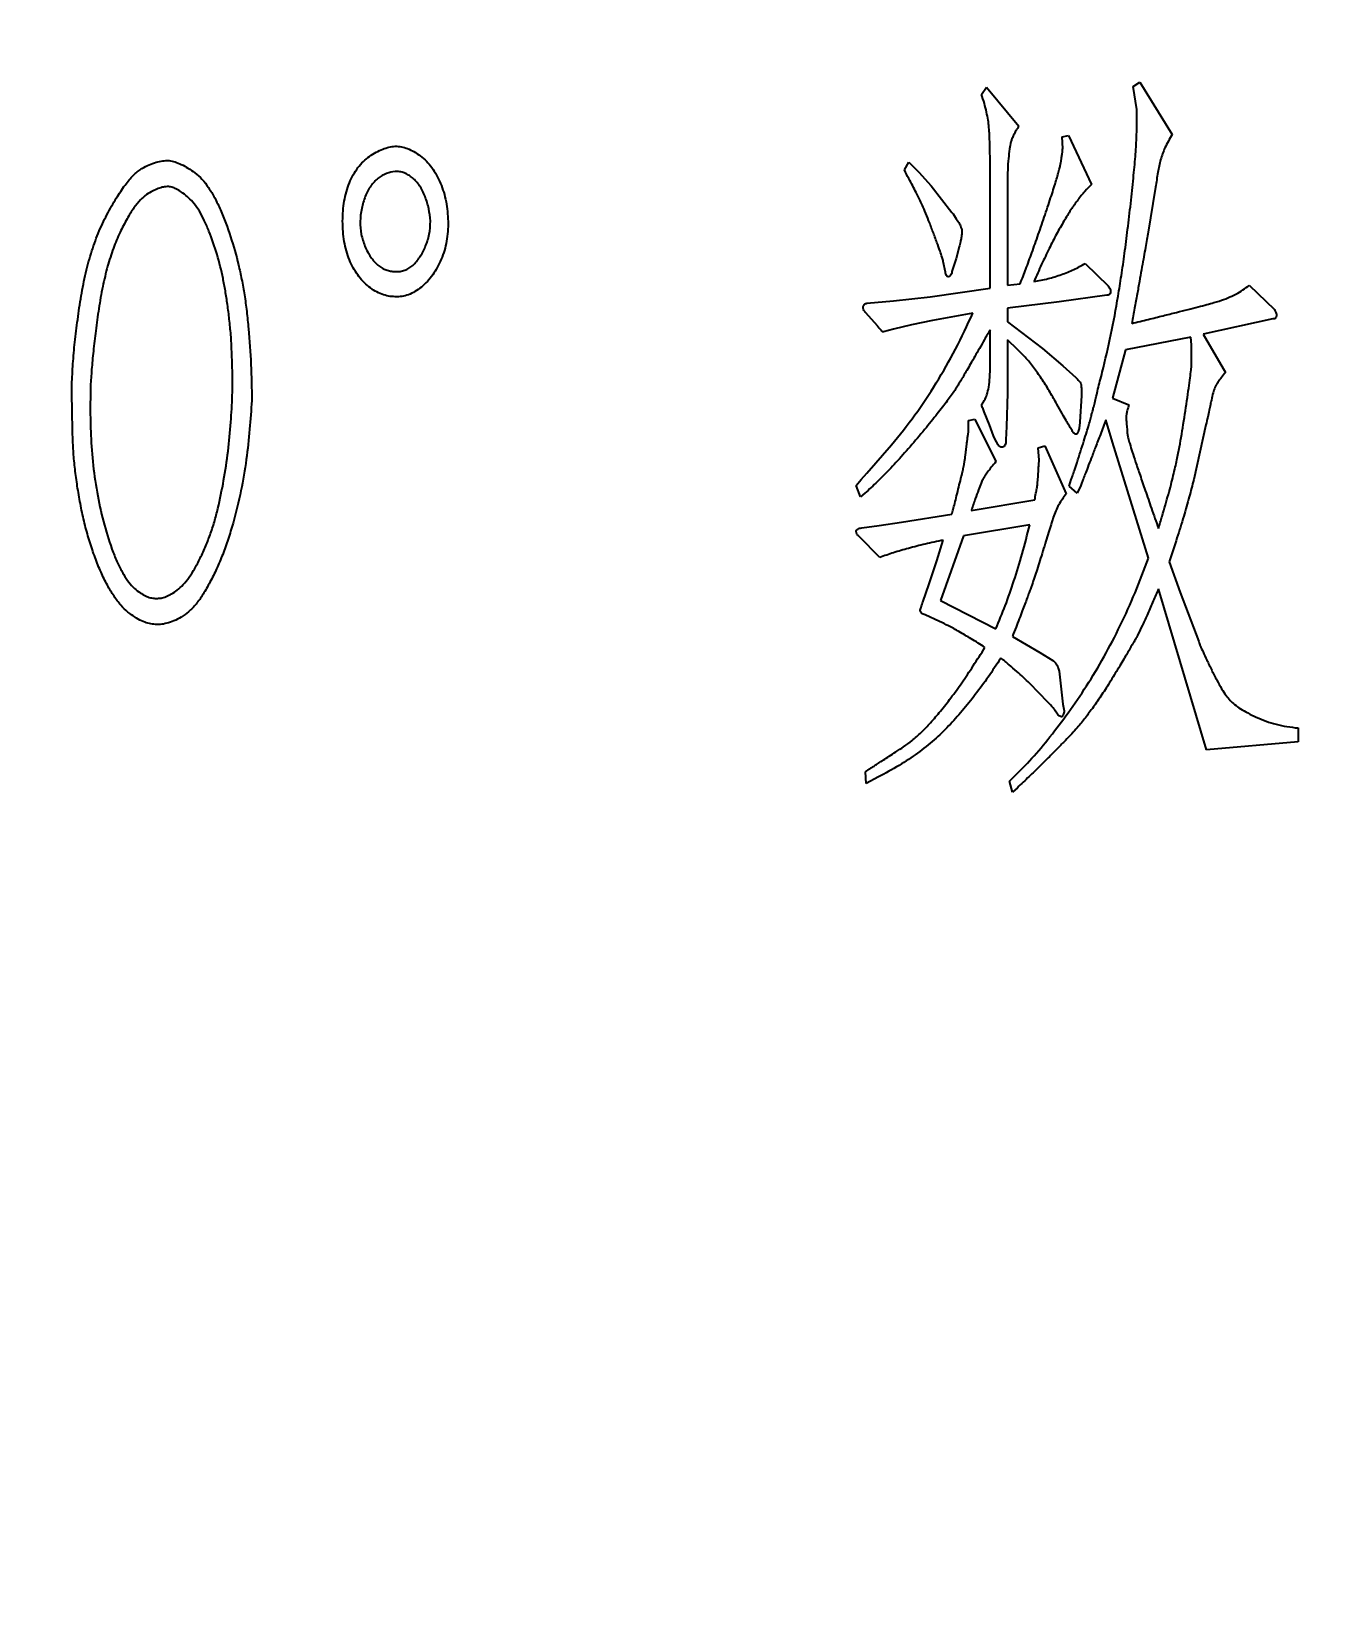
# Model space of a CAD drawing. Header units: millimetres. Extents: x 0 to 420, y 0 to 297.
# Drawn here: x 156.56 to 172.17, y 184.37 to 203.14 of the extents above; entities that cross this region are included whole.
import ezdxf

# ---------------------------------------------------------------- set-up
doc = ezdxf.new("R2010")
doc.units = ezdxf.units.MM
doc.layers.add('10', color=7, linetype='Continuous')
doc.styles.add('SLDTEXTSTYLE2', font='TXT', dxfattribs={"width": 0.7})
doc.dimstyles.new('SLDDIMSTYLE0', dxfattribs={"dimtxt": 3, "dimasz": 4.08, "dimexe": 0, "dimexo": 0.0625, "dimgap": 0.75, "dimtad": 1, "dimlfac": 0.5, "dimrnd": 1e-09, "dimzin": 12, "dimdsep": 46, "dimtxsty": 'SLDTEXTSTYLE2', "dimsah": 1, "dimcen": 0.09, "dimadec": 0, "dimazin": 3, "dimtol": 1, "dimtp": 0.01, "dimtm": 0.01, "dimtfac": 1, "dimtofl": 0, "dimtmove": 0, "dimatfit": 3, "dimfxl": 1, "dimfrac": 2, "dimtolj": 1, "dimarcsym": 0})

# ---------------------------------------------------------------- blocks, each defined once
blk = doc.blocks.new('_D')
at = {"layer": '10'}
for p, q in [((92.05, 150.02), (92.05, 268)), ((207.95, 150.02), (207.95, 268)), ((92.05, 266), (207.95, 266))]:
    blk.add_line(p, q, dxfattribs=at)
for points in [[(92.05, 266), (96.13, 265.492), (96.13, 266.508)], [(207.95, 266), (203.87, 266.508), (203.87, 265.492)]]:
    blk.add_solid(points, dxfattribs=at)
at = {"layer": '10', "char_height": 3, "attachment_point": 1, "style": 'SLDTEXTSTYLE2'}
for s, insert in [('±0.01', (150.035, 269.867)), ('57.95', (139.525, 269.867))]:
    blk.add_mtext(s, dxfattribs=dict(at, insert=insert))
blk = doc.blocks.new('_D_1')
at = {"layer": '10'}
for p, q in [((92.05, 249.98), (227, 249.98)), ((225, 249.98), (225, 150.02)), ((92.05, 150.02), (227, 150.02))]:
    blk.add_line(p, q, dxfattribs=at)
for points in [[(225, 249.98), (224.492, 245.9), (225.508, 245.9)], [(225, 150.02), (225.508, 154.1), (224.492, 154.1)]]:
    blk.add_solid(points, dxfattribs=at)
at = {"layer": '10', "char_height": 3, "attachment_point": 1, "rotation": 90, "style": 'SLDTEXTSTYLE2'}
for s, insert in [('±0.01', (221.133, 200.035)), ('49.98', (221.133, 189.525))]:
    blk.add_mtext(s, dxfattribs=dict(at, insert=insert))

msp = doc.modelspace()

# ---------------------------------------------------------------- linework, layer by layer
at = {"color": 7, "linetype": 'Continuous', "lineweight": 25}
for p, q in [((167.956, 202.382), (168.016, 202.468)), ((168.016, 202.468), (168.404, 202.002)), ((169.776, 202.477), (169.854, 202.529)), ((169.82, 202.201), (169.776, 202.477)), ((169.854, 202.529), (170.242, 201.899)), ((169.82, 202.037), (169.82, 202.201)), ((168.922, 201.873), (168.999, 201.89)), ((168.93, 201.735), (168.922, 201.873)), ((168.999, 201.89), (169.275, 201.303)), ((167.031, 201.476), (167.084, 201.57)), ((167.084, 201.57), (167.204, 201.45)), ((167.204, 201.45), (167.351, 201.286)), ((168.059, 200.06), (168.059, 201.545)), ((167.351, 201.286), (167.601, 200.967)), ((168.266, 201.329), (168.266, 200.095)), ((170.043, 201.269), (169.949, 200.707)), ((167.687, 200.553), (167.653, 200.414)), ((167.523, 200.251), (167.498, 200.38)), ((167.653, 200.414), (167.601, 200.259)), ((169.198, 200.354), (169.474, 200.086)), ((166.902, 199.906), (167.342, 199.957)), ((167.342, 199.957), (168.059, 200.06)), ((168.266, 200.095), (168.421, 200.113)), ((169.457, 199.975), (168.888, 199.897)), ((171.166, 200.095), (171.468, 199.802)), ((166.713, 199.603), (166.566, 199.768)), ((166.583, 199.879), (166.902, 199.906)), ((167.852, 199.759), (167.369, 199.672)), ((168.888, 199.897), (168.266, 199.819)), ((168.266, 199.819), (168.266, 199.655)), ((166.902, 199.568), (166.782, 199.534)), ((167.118, 199.621), (166.902, 199.568)), ((167.369, 199.672), (167.118, 199.621)), ((168.059, 199.128), (168.059, 199.56)), ((168.266, 199.655), (168.688, 199.335)), ((171.45, 199.69), (170.614, 199.508)), ((168.266, 199.439), (168.266, 198.801)), ((168.386, 199.326), (168.266, 199.439)), ((170.467, 199.474), (169.682, 199.319)), ((170.476, 199.379), (170.467, 199.474)), ((170.476, 199.146), (170.476, 199.379)), ((170.614, 199.508), (170.881, 199.05)), ((168.688, 199.335), (168.93, 199.128)), ((169.682, 199.319), (169.526, 198.74)), ((168.93, 199.128), (169.086, 198.99)), ((168.266, 198.801), (168.257, 198.403)), ((169.155, 198.767), (169.137, 198.456)), ((169.526, 198.74), (169.724, 198.663)), ((167.8, 198.472), (167.878, 198.49)), ((167.8, 198.334), (167.8, 198.472)), ((167.878, 198.49), (168.128, 197.98)), ((168.05, 198.421), (167.99, 198.576)), ((169.526, 198.214), (169.448, 198.481)), ((168.101, 198.291), (168.05, 198.421)), ((168.136, 198.214), (168.101, 198.291)), ((168.257, 198.403), (168.248, 198.24)), ((170.648, 198.421), (170.501, 197.765)), ((166.583, 197.842), (166.877, 198.18)), ((168.637, 198.145), (168.715, 198.171)), ((168.646, 197.998), (168.637, 198.145)), ((168.715, 198.171), (168.973, 197.593)), ((169.958, 196.824), (169.526, 198.214)), ((166.453, 197.696), (166.513, 197.765)), ((166.506, 197.558), (166.453, 197.696)), ((166.513, 197.765), (166.583, 197.842)), ((169.008, 197.687), (169.033, 197.765)), ((169.102, 197.601), (169.008, 197.687)), ((169.146, 197.696), (169.102, 197.601)), ((166.557, 197.601), (166.506, 197.558)), ((167.834, 197.393), (168.594, 197.524)), ((166.997, 197.255), (167.601, 197.351)), ((166.522, 197.186), (166.73, 197.213)), ((166.73, 197.213), (166.997, 197.255)), ((168.534, 197.221), (167.74, 197.092)), ((166.738, 196.833), (166.488, 197.083)), ((167.42, 196.79), (167.498, 197.041)), ((167.74, 197.092), (167.463, 196.316)), ((167.325, 196.505), (167.42, 196.79)), ((170.207, 196.781), (170.337, 196.41)), ((167.256, 196.307), (167.325, 196.505)), ((170.656, 194.528), (170.078, 196.454)), ((170.337, 196.41), (170.561, 195.823)), ((167.463, 196.316), (168.128, 195.978)), ((167.454, 196.065), (167.282, 196.143)), ((168.326, 195.883), (168.654, 195.694)), ((168.654, 195.694), (168.81, 195.598)), ((168.888, 195.469), (168.93, 195.073)), ((168.75, 195.098), (168.534, 195.322)), ((168.93, 195.073), (168.948, 194.995)), ((171.753, 194.788), (171.753, 194.624)), ((171.753, 194.624), (170.656, 194.528)), ((166.566, 194.261), (166.609, 194.296)), ((166.575, 194.123), (166.566, 194.261)), ((166.721, 194.201), (166.575, 194.123)), ((168.292, 194.149), (168.343, 194.201)), ((168.326, 194.019), (168.292, 194.149)), ((168.386, 194.072), (168.326, 194.019))]:
    msp.add_line(p, q, dxfattribs=at)
for points, knots in [([(168.059, 201.545), (168.059, 201.587), (168.058, 201.669), (168.056, 201.785), (168.052, 201.889), (168.046, 201.984), (168.036, 202.077), (168.017, 202.173), (167.991, 202.276), (167.968, 202.346), (167.956, 202.382)], [0, 0, 0, 0, 0.150639, 0.287747, 0.409843, 0.518559, 0.624688, 0.739613, 0.865659, 1, 1, 1, 1]), ([(168.404, 202.002), (168.392, 201.983), (168.369, 201.948), (168.343, 201.897), (168.321, 201.853), (168.303, 201.798), (168.292, 201.718), (168.277, 201.607), (168.269, 201.474), (168.267, 201.378), (168.266, 201.329)], [0, 0, 0, 0, 0.09682, 0.179351, 0.247995, 0.305764, 0.428309, 0.592132, 0.786194, 1, 1, 1, 1]), ([(169.033, 197.765), (169.038, 197.779), (169.051, 197.814), (169.072, 197.884), (169.105, 197.98), (169.142, 198.098), (169.183, 198.219), (169.215, 198.329), (169.243, 198.415), (169.259, 198.478), (169.272, 198.526), (169.284, 198.57), (169.298, 198.624), (169.314, 198.689), (169.334, 198.765), (169.353, 198.851), (169.378, 198.947), (169.433, 199.165), (169.511, 199.504), (169.584, 199.891), (169.635, 200.216), (169.673, 200.482), (169.71, 200.771), (169.739, 201.023), (169.764, 201.227), (169.777, 201.373), (169.79, 201.508), (169.802, 201.633), (169.81, 201.748), (169.814, 201.854), (169.819, 201.949), (169.819, 202.009), (169.82, 202.037)], [0, 0, 0, 0, 0.00965, 0.0262583, 0.0497296, 0.0799735, 0.1114241, 0.1375009, 0.1583795, 0.1741778, 0.182077, 0.192395, 0.2054161, 0.2208563, 0.2387156, 0.2589239, 0.2816216, 0.3070229, 0.413559, 0.5213273, 0.5780475, 0.6399898, 0.7065435, 0.7783378, 0.8143635, 0.8479628, 0.8791978, 0.9080689, 0.9345306, 0.9586153, 0.9806355, 1, 1, 1, 1]), ([(170.242, 201.899), (170.211, 201.847), (170.155, 201.752), (170.1, 201.598), (170.069, 201.438), (170.052, 201.328), (170.043, 201.269)], [0, 0, 0, 0, 0.268517, 0.498968, 0.730206, 1, 1, 1, 1]), ([(160.295, 200.863), (160.296, 200.904), (160.298, 200.985), (160.313, 201.102), (160.339, 201.215), (160.374, 201.32), (160.42, 201.418), (160.476, 201.504), (160.542, 201.579), (160.616, 201.64), (160.695, 201.689), (160.772, 201.727), (160.849, 201.751), (160.9, 201.758), (160.925, 201.761)], [0, 0, 0, 0, 0.1018192, 0.2001372, 0.2947355, 0.3875604, 0.4766758, 0.561617, 0.643461, 0.7232415, 0.8008603, 0.8724349, 0.937802, 1, 1, 1, 1]), ([(160.925, 201.761), (160.95, 201.759), (161.001, 201.756), (161.077, 201.733), (161.154, 201.696), (161.229, 201.644), (161.304, 201.582), (161.367, 201.504), (161.424, 201.415), (161.471, 201.315), (161.509, 201.208), (161.537, 201.096), (161.553, 200.978), (161.561, 200.859), (161.559, 200.739), (161.543, 200.623), (161.519, 200.511), (161.491, 200.441), (161.477, 200.406)], [0, 0, 0, 0, 0.044534, 0.091428, 0.141306, 0.196381, 0.254866, 0.314517, 0.377018, 0.442953, 0.511076, 0.580355, 0.650561, 0.723262, 0.79507, 0.864416, 0.932595, 1, 1, 1, 1]), ([(168.421, 200.113), (168.443, 200.171), (168.491, 200.294), (168.563, 200.49), (168.64, 200.708), (168.706, 200.9), (168.757, 201.055), (168.793, 201.163), (168.824, 201.259), (168.849, 201.344), (168.872, 201.416), (168.888, 201.476), (168.9, 201.525), (168.91, 201.573), (168.916, 201.621), (168.925, 201.668), (168.929, 201.705), (168.929, 201.726), (168.93, 201.735)], [0, 0, 0, 0, 0.109221, 0.232401, 0.367634, 0.515897, 0.589433, 0.656565, 0.715635, 0.767367, 0.811268, 0.848571, 0.877865, 0.90008, 0.934242, 0.962359, 0.984229, 1, 1, 1, 1]), ([(157.047, 198.905), (157.052, 198.987), (157.06, 199.157), (157.083, 199.416), (157.118, 199.687), (157.157, 199.966), (157.212, 200.241), (157.283, 200.502), (157.372, 200.744), (157.462, 200.929), (157.537, 201.065), (157.593, 201.156), (157.645, 201.238), (157.697, 201.309), (157.747, 201.369), (157.794, 201.421), (157.841, 201.462), (157.9, 201.502), (157.972, 201.539), (158.056, 201.57), (158.136, 201.588), (158.188, 201.588), (158.213, 201.588)], [0, 0, 0, 0, 0.079161, 0.162185, 0.249199, 0.34023, 0.430832, 0.517014, 0.59874, 0.67691, 0.713749, 0.747565, 0.778187, 0.806462, 0.831343, 0.853541, 0.873469, 0.890758, 0.921915, 0.950143, 0.97595, 1, 1, 1, 1]), ([(158.213, 201.588), (158.238, 201.584), (158.289, 201.575), (158.364, 201.542), (158.444, 201.498), (158.529, 201.441), (158.614, 201.364), (158.692, 201.262), (158.766, 201.138), (158.856, 200.942), (158.956, 200.675), (159.035, 200.396), (159.086, 200.162), (159.119, 199.976), (159.146, 199.778), (159.174, 199.5), (159.199, 199.145), (159.204, 198.858), (159.206, 198.714)], [0, 0, 0, 0, 0.022731, 0.048012, 0.076077, 0.107782, 0.143184, 0.182174, 0.227031, 0.277097, 0.383616, 0.491673, 0.547337, 0.606196, 0.667885, 0.732931, 0.866206, 1, 1, 1, 1]), ([(160.925, 201.459), (160.89, 201.452), (160.817, 201.438), (160.735, 201.389), (160.674, 201.335), (160.632, 201.285), (160.595, 201.226), (160.556, 201.136), (160.519, 201.013), (160.501, 200.859), (160.511, 200.704), (160.546, 200.609), (160.563, 200.562)], [0, 0, 0, 0, 0.095516, 0.200825, 0.256617, 0.315792, 0.377182, 0.444572, 0.582366, 0.724606, 0.864084, 1, 1, 1, 1]), ([(161.348, 200.863), (161.343, 200.913), (161.333, 201.012), (161.294, 201.133), (161.254, 201.224), (161.221, 201.286), (161.178, 201.338), (161.134, 201.382), (161.086, 201.416), (161.035, 201.442), (160.98, 201.456), (160.944, 201.458), (160.925, 201.459)], [0, 0, 0, 0, 0.185432, 0.375886, 0.470262, 0.558217, 0.640027, 0.717957, 0.792406, 0.86169, 0.931029, 1, 1, 1, 1]), ([(167.498, 200.38), (167.493, 200.396), (167.482, 200.438), (167.455, 200.514), (167.418, 200.617), (167.372, 200.739), (167.325, 200.865), (167.28, 200.977), (167.241, 201.068), (167.205, 201.142), (167.168, 201.212), (167.13, 201.289), (167.081, 201.377), (167.048, 201.441), (167.031, 201.476)], [0, 0, 0, 0, 0.042389, 0.109143, 0.201331, 0.317964, 0.438361, 0.538844, 0.621857, 0.686077, 0.746464, 0.819783, 0.903676, 1, 1, 1, 1]), ([(158.205, 201.277), (158.185, 201.276), (158.143, 201.273), (158.08, 201.254), (158.013, 201.223), (157.939, 201.181), (157.862, 201.114), (157.785, 201.015), (157.704, 200.884), (157.621, 200.723), (157.541, 200.533), (157.473, 200.315), (157.414, 200.073), (157.37, 199.814), (157.334, 199.555), (157.306, 199.312), (157.285, 199.091), (157.276, 198.952), (157.272, 198.887)], [0, 0, 0, 0, 0.021712, 0.0456247, 0.0723053, 0.1028057, 0.1387383, 0.1841017, 0.2406053, 0.3077652, 0.3841068, 0.4673577, 0.5586324, 0.6577659, 0.7563113, 0.8465281, 0.9275853, 1, 1, 1, 1]), ([(158.955, 199.499), (158.949, 199.562), (158.937, 199.683), (158.916, 199.859), (158.89, 200.022), (158.853, 200.223), (158.794, 200.465), (158.712, 200.694), (158.641, 200.868), (158.581, 200.977), (158.519, 201.071), (158.45, 201.142), (158.384, 201.197), (158.321, 201.239), (158.262, 201.268), (158.223, 201.274), (158.205, 201.277)], [0, 0, 0, 0, 0.09306, 0.180627, 0.261596, 0.337192, 0.482606, 0.628004, 0.697138, 0.75886, 0.81319, 0.861749, 0.904245, 0.941102, 0.972948, 1, 1, 1, 1]), ([(169.275, 201.303), (169.248, 201.275), (169.19, 201.217), (169.108, 201.114), (169.024, 200.995), (168.941, 200.856), (168.851, 200.703), (168.765, 200.53), (168.673, 200.341), (168.615, 200.208), (168.585, 200.138)], [0, 0, 0, 0, 0.085677, 0.181147, 0.288998, 0.407049, 0.53703, 0.679395, 0.833533, 1, 1, 1, 1]), ([(167.601, 200.967), (167.619, 200.942), (167.651, 200.897), (167.691, 200.835), (167.714, 200.785), (167.724, 200.743), (167.719, 200.704), (167.712, 200.662), (167.703, 200.61), (167.693, 200.573), (167.687, 200.553)], [0, 0, 0, 0, 0.204, 0.367134, 0.487932, 0.572018, 0.648891, 0.743659, 0.862269, 1, 1, 1, 1]), ([(160.925, 199.957), (160.898, 199.958), (160.844, 199.961), (160.763, 199.986), (160.684, 200.023), (160.608, 200.076), (160.537, 200.141), (160.474, 200.218), (160.42, 200.305), (160.374, 200.401), (160.339, 200.506), (160.313, 200.619), (160.298, 200.739), (160.296, 200.821), (160.295, 200.863)], [0, 0, 0, 0, 0.066387, 0.134111, 0.204964, 0.281196, 0.360651, 0.441913, 0.524865, 0.612134, 0.70303, 0.797697, 0.896063, 1, 1, 1, 1]), ([(160.925, 200.259), (160.945, 200.258), (160.984, 200.257), (161.039, 200.272), (161.091, 200.296), (161.155, 200.346), (161.226, 200.432), (161.292, 200.558), (161.34, 200.705), (161.346, 200.81), (161.348, 200.863)], [0, 0, 0, 0, 0.072108, 0.141667, 0.208983, 0.281701, 0.438428, 0.614414, 0.804761, 1, 1, 1, 1]), ([(169.949, 200.707), (169.944, 200.678), (169.934, 200.616), (169.916, 200.516), (169.897, 200.403), (169.873, 200.276), (169.85, 200.135), (169.821, 199.982), (169.791, 199.814), (169.769, 199.698), (169.758, 199.637)], [0, 0, 0, 0, 0.081023, 0.174235, 0.279236, 0.398749, 0.530049, 0.673549, 0.830199, 1, 1, 1, 1]), ([(160.563, 200.562), (160.573, 200.538), (160.593, 200.493), (160.631, 200.433), (160.671, 200.38), (160.716, 200.336), (160.765, 200.301), (160.816, 200.276), (160.87, 200.262), (160.907, 200.26), (160.925, 200.259)], [0, 0, 0, 0, 0.151774, 0.292632, 0.425285, 0.549741, 0.668636, 0.781582, 0.889853, 1, 1, 1, 1]), ([(161.477, 200.406), (161.462, 200.372), (161.433, 200.308), (161.378, 200.218), (161.313, 200.14), (161.243, 200.072), (161.166, 200.019), (161.088, 199.978), (161.007, 199.957), (160.952, 199.957), (160.925, 199.957)], [0, 0, 0, 0, 0.144524, 0.282068, 0.415502, 0.545944, 0.669847, 0.783334, 0.893298, 1, 1, 1, 1]), ([(168.585, 200.138), (168.642, 200.149), (168.754, 200.17), (168.914, 200.22), (169.063, 200.279), (169.154, 200.33), (169.198, 200.354)], [0, 0, 0, 0, 0.267549, 0.522892, 0.765697, 1, 1, 1, 1]), ([(167.601, 200.259), (167.598, 200.24), (167.593, 200.213), (167.558, 200.186), (167.529, 200.214), (167.526, 200.237), (167.523, 200.251)], [0, 0, 0, 0, 0.357186, 0.54075, 0.719685, 1, 1, 1, 1]), ([(169.474, 200.086), (169.484, 200.073), (169.5, 200.051), (169.508, 200.012), (169.491, 199.978), (169.469, 199.976), (169.457, 199.975)], [0, 0, 0, 0, 0.315113, 0.568824, 0.766644, 1, 1, 1, 1]), ([(169.758, 199.637), (169.824, 199.653), (169.95, 199.682), (170.128, 199.728), (170.288, 199.767), (170.428, 199.803), (170.55, 199.833), (170.652, 199.862), (170.736, 199.884), (170.821, 199.909), (170.91, 199.942), (171.006, 199.984), (171.091, 200.036), (171.142, 200.076), (171.166, 200.095)], [0, 0, 0, 0, 0.136645, 0.259557, 0.36999, 0.467322, 0.551343, 0.622489, 0.681151, 0.725913, 0.800785, 0.871397, 0.937574, 1, 1, 1, 1]), ([(166.566, 199.768), (166.557, 199.778), (166.54, 199.798), (166.531, 199.835), (166.547, 199.87), (166.57, 199.876), (166.583, 199.879)], [0, 0, 0, 0, 0.29139, 0.533743, 0.750833, 1, 1, 1, 1]), ([(166.877, 198.18), (166.972, 198.298), (167.165, 198.537), (167.418, 198.923), (167.653, 199.329), (167.785, 199.614), (167.852, 199.759)], [0, 0, 0, 0, 0.2456035, 0.4931918, 0.7438558, 1, 1, 1, 1]), ([(171.468, 199.802), (171.475, 199.79), (171.489, 199.768), (171.496, 199.732), (171.486, 199.693), (171.463, 199.691), (171.45, 199.69)], [0, 0, 0, 0, 0.281625, 0.551273, 0.75882, 1, 1, 1, 1]), ([(168.059, 199.56), (168.037, 199.522), (167.995, 199.447), (167.933, 199.341), (167.876, 199.244), (167.828, 199.155), (167.781, 199.078), (167.742, 199.008), (167.706, 198.949), (167.675, 198.895), (167.642, 198.844), (167.604, 198.786), (167.555, 198.723), (167.503, 198.649), (167.439, 198.571), (167.371, 198.482), (167.292, 198.388), (167.181, 198.252), (167.04, 198.089), (166.873, 197.906), (166.714, 197.745), (166.608, 197.647), (166.557, 197.601)], [0, 0, 0, 0, 0.053977, 0.103355, 0.148581, 0.1894, 0.225877, 0.257944, 0.286119, 0.309437, 0.332583, 0.360436, 0.392469, 0.428933, 0.469631, 0.514754, 0.564143, 0.618279, 0.726368, 0.825516, 0.91692, 1, 1, 1, 1]), ([(166.782, 199.534), (166.778, 199.535), (166.767, 199.537), (166.755, 199.555), (166.733, 199.573), (166.72, 199.592), (166.713, 199.603)], [0, 0, 0, 0, 0.122142, 0.322428, 0.613753, 1, 1, 1, 1]), ([(158.049, 196.341), (158.066, 196.341), (158.105, 196.342), (158.165, 196.356), (158.229, 196.387), (158.299, 196.427), (158.371, 196.489), (158.443, 196.573), (158.513, 196.681), (158.582, 196.809), (158.648, 196.952), (158.707, 197.102), (158.759, 197.258), (158.814, 197.476), (158.872, 197.758), (158.923, 198.103), (158.957, 198.443), (158.971, 198.721), (158.975, 198.94), (158.972, 199.115), (158.966, 199.303), (158.959, 199.432), (158.955, 199.499)], [0, 0, 0, 0, 0.015406, 0.033093, 0.052773, 0.075772, 0.102559, 0.133995, 0.170477, 0.213112, 0.259176, 0.305239, 0.352281, 0.400005, 0.498379, 0.599891, 0.699677, 0.792133, 0.838672, 0.888508, 0.9424, 1, 1, 1, 1]), ([(169.086, 198.309), (169.082, 198.31), (169.074, 198.312), (169.064, 198.321), (169.053, 198.334), (169.041, 198.355), (169.023, 198.382), (169.001, 198.422), (168.966, 198.481), (168.92, 198.566), (168.854, 198.677), (168.778, 198.813), (168.691, 198.956), (168.595, 199.092), (168.496, 199.217), (168.423, 199.29), (168.386, 199.326)], [0, 0, 0, 0, 0.008794, 0.02053, 0.031472, 0.050893, 0.076316, 0.110917, 0.162114, 0.239996, 0.344688, 0.475168, 0.615159, 0.749657, 0.876976, 1, 1, 1, 1]), ([(167.99, 198.714), (168.001, 198.736), (168.027, 198.787), (168.045, 198.881), (168.058, 198.997), (168.059, 199.082), (168.059, 199.128)], [0, 0, 0, 0, 0.1753723, 0.398367, 0.6713205, 1, 1, 1, 1]), ([(169.086, 198.99), (169.1, 198.976), (169.122, 198.954), (169.148, 198.919), (169.153, 198.879), (169.155, 198.836), (169.155, 198.796), (169.155, 198.773), (169.155, 198.767)], [0, 0, 0, 0, 0.242303, 0.384803, 0.517112, 0.724953, 0.916967, 1, 1, 1, 1]), ([(170.078, 197.179), (170.093, 197.227), (170.121, 197.321), (170.16, 197.458), (170.196, 197.585), (170.229, 197.702), (170.254, 197.811), (170.28, 197.909), (170.298, 197.998), (170.332, 198.155), (170.371, 198.392), (170.411, 198.653), (170.44, 198.853), (170.457, 198.976), (170.469, 199.07), (170.474, 199.124), (170.476, 199.146)], [0, 0, 0, 0, 0.075632, 0.146456, 0.211865, 0.272477, 0.328141, 0.378564, 0.423456, 0.46373, 0.618632, 0.78138, 0.857804, 0.919395, 0.966788, 1, 1, 1, 1]), ([(170.881, 199.05), (170.866, 199.03), (170.838, 198.994), (170.799, 198.945), (170.774, 198.903), (170.75, 198.86), (170.731, 198.798), (170.714, 198.729), (170.7, 198.659), (170.684, 198.591), (170.668, 198.51), (170.655, 198.452), (170.648, 198.421)], [0, 0, 0, 0, 0.111055, 0.202221, 0.273008, 0.324208, 0.421499, 0.554802, 0.63721, 0.739146, 0.859814, 1, 1, 1, 1]), ([(158.032, 196.031), (158.008, 196.034), (157.957, 196.041), (157.881, 196.071), (157.801, 196.117), (157.716, 196.178), (157.63, 196.262), (157.548, 196.37), (157.469, 196.504), (157.394, 196.66), (157.323, 196.833), (157.262, 197.021), (157.204, 197.218), (157.159, 197.424), (157.121, 197.632), (157.091, 197.837), (157.07, 198.036), (157.059, 198.228), (157.055, 198.411), (157.051, 198.585), (157.049, 198.749), (157.048, 198.854), (157.047, 198.905)], [0, 0, 0, 0, 0.022559, 0.04753, 0.075764, 0.108127, 0.144584, 0.186704, 0.234379, 0.28865, 0.34771, 0.408782, 0.472296, 0.53858, 0.605086, 0.669188, 0.730982, 0.790969, 0.848096, 0.902041, 0.952807, 1, 1, 1, 1]), ([(157.272, 198.887), (157.272, 198.845), (157.27, 198.758), (157.268, 198.618), (157.271, 198.462), (157.277, 198.233), (157.299, 197.933), (157.354, 197.572), (157.432, 197.224), (157.519, 196.95), (157.599, 196.755), (157.661, 196.635), (157.726, 196.537), (157.794, 196.462), (157.863, 196.41), (157.927, 196.372), (157.988, 196.346), (158.029, 196.343), (158.049, 196.341)], [0, 0, 0, 0, 0.044107, 0.093663, 0.149134, 0.21008, 0.338637, 0.46967, 0.598371, 0.719713, 0.774932, 0.823123, 0.864356, 0.89974, 0.930203, 0.956481, 0.979361, 1, 1, 1, 1]), ([(159.206, 198.714), (159.198, 198.599), (159.182, 198.362), (159.143, 198), (159.08, 197.623), (159.001, 197.306), (158.924, 197.053), (158.859, 196.87), (158.786, 196.698), (158.708, 196.538), (158.627, 196.395), (158.544, 196.275), (158.455, 196.182), (158.364, 196.116), (158.275, 196.071), (158.19, 196.042), (158.11, 196.026), (158.057, 196.029), (158.032, 196.031)], [0, 0, 0, 0, 0.1100306, 0.2261358, 0.3473351, 0.4741927, 0.5379559, 0.5992749, 0.6588299, 0.7162657, 0.7692454, 0.815261, 0.8554973, 0.8906956, 0.922139, 0.9500275, 0.9760185, 1, 1, 1, 1]), ([(167.99, 198.576), (167.984, 198.592), (167.976, 198.617), (167.955, 198.648), (167.969, 198.681), (167.982, 198.701), (167.99, 198.714)], [0, 0, 0, 0, 0.347628, 0.521441, 0.678949, 1, 1, 1, 1]), ([(169.724, 198.663), (169.717, 198.639), (169.706, 198.6), (169.692, 198.549), (169.692, 198.505), (169.692, 198.454), (169.702, 198.386), (169.703, 198.32), (169.716, 198.254), (169.737, 198.186), (169.766, 198.089), (169.808, 197.963), (169.86, 197.808), (169.923, 197.624), (169.997, 197.411), (170.05, 197.259), (170.078, 197.179)], [0, 0, 0, 0, 0.048864, 0.078497, 0.101623, 0.133823, 0.17694, 0.234928, 0.260989, 0.306452, 0.371989, 0.457079, 0.563308, 0.688854, 0.834767, 1, 1, 1, 1]), ([(169.137, 198.456), (169.134, 198.433), (169.13, 198.394), (169.119, 198.348), (169.108, 198.314), (169.092, 198.31), (169.086, 198.309)], [0, 0, 0, 0, 0.416705, 0.713516, 0.891433, 1, 1, 1, 1]), ([(169.448, 198.481), (169.426, 198.423), (169.384, 198.314), (169.325, 198.161), (169.276, 198.03), (169.233, 197.921), (169.2, 197.834), (169.174, 197.769), (169.158, 197.725), (169.149, 197.704), (169.146, 197.696)], [0, 0, 0, 0, 0.222767, 0.416717, 0.584148, 0.722762, 0.833435, 0.916715, 0.972051, 1, 1, 1, 1]), ([(167.601, 197.351), (167.607, 197.37), (167.619, 197.412), (167.636, 197.485), (167.66, 197.574), (167.682, 197.674), (167.708, 197.77), (167.726, 197.849), (167.74, 197.905), (167.747, 197.944), (167.753, 197.978), (167.76, 198.019), (167.765, 198.074), (167.772, 198.137), (167.782, 198.2), (167.787, 198.255), (167.794, 198.299), (167.798, 198.324), (167.8, 198.334)], [0, 0, 0, 0, 0.05805, 0.131523, 0.22352, 0.332189, 0.437149, 0.51958, 0.575772, 0.609472, 0.637934, 0.679159, 0.734259, 0.800886, 0.868932, 0.924033, 0.967774, 1, 1, 1, 1]), ([(168.248, 198.24), (168.248, 198.228), (168.248, 198.208), (168.24, 198.181), (168.229, 198.161), (168.203, 198.148), (168.161, 198.165), (168.145, 198.196), (168.136, 198.214)], [0, 0, 0, 0, 0.170679, 0.302314, 0.407236, 0.505912, 0.697334, 1, 1, 1, 1]), ([(168.128, 197.98), (168.11, 197.958), (168.076, 197.916), (168.03, 197.859), (167.998, 197.811), (167.97, 197.767), (167.946, 197.712), (167.918, 197.633), (167.877, 197.524), (167.85, 197.44), (167.834, 197.393)], [0, 0, 0, 0, 0.131549, 0.241432, 0.33018, 0.395969, 0.474452, 0.601914, 0.776305, 1, 1, 1, 1]), ([(168.594, 197.524), (168.599, 197.549), (168.608, 197.594), (168.617, 197.648), (168.626, 197.69), (168.628, 197.731), (168.634, 197.782), (168.637, 197.841), (168.641, 197.899), (168.642, 197.945), (168.646, 197.977), (168.646, 197.993), (168.646, 197.998)], [0, 0, 0, 0, 0.163642, 0.283245, 0.345679, 0.431635, 0.539145, 0.673106, 0.801727, 0.900825, 0.965233, 1, 1, 1, 1]), ([(170.501, 197.765), (170.484, 197.696), (170.446, 197.549), (170.379, 197.316), (170.298, 197.057), (170.238, 196.876), (170.207, 196.781)], [0, 0, 0, 0, 0.208197, 0.443672, 0.708094, 1, 1, 1, 1]), ([(168.973, 197.593), (168.941, 197.551), (168.875, 197.465), (168.824, 197.336), (168.789, 197.223), (168.76, 197.128), (168.726, 197.023), (168.692, 196.91), (168.657, 196.798), (168.624, 196.693), (168.594, 196.597), (168.567, 196.522), (168.547, 196.461), (168.525, 196.407), (168.504, 196.343), (168.474, 196.27), (168.444, 196.187), (168.408, 196.094), (168.369, 195.992), (168.341, 195.921), (168.326, 195.883)], [0, 0, 0, 0, 0.086635, 0.176248, 0.22453, 0.279217, 0.339184, 0.405556, 0.471262, 0.531895, 0.586126, 0.635508, 0.661301, 0.692632, 0.729677, 0.772269, 0.820571, 0.875075, 0.934885, 1, 1, 1, 1]), ([(166.488, 197.083), (166.478, 197.092), (166.461, 197.109), (166.451, 197.138), (166.456, 197.161), (166.472, 197.174), (166.494, 197.183), (166.512, 197.185), (166.522, 197.186)], [0, 0, 0, 0, 0.242919, 0.449831, 0.548413, 0.666895, 0.806083, 1, 1, 1, 1]), ([(168.128, 195.978), (168.167, 196.069), (168.246, 196.258), (168.349, 196.558), (168.449, 196.88), (168.505, 197.105), (168.534, 197.221)], [0, 0, 0, 0, 0.2269428, 0.4691635, 0.7265746, 1, 1, 1, 1]), ([(167.498, 197.041), (167.425, 197.025), (167.285, 196.995), (167.086, 196.943), (166.905, 196.892), (166.792, 196.852), (166.738, 196.833)], [0, 0, 0, 0, 0.28428, 0.545637, 0.783939, 1, 1, 1, 1]), ([(168.343, 194.201), (168.416, 194.275), (168.568, 194.428), (168.785, 194.686), (169.003, 194.977), (169.222, 195.296), (169.431, 195.644), (169.625, 196.017), (169.804, 196.411), (169.906, 196.685), (169.958, 196.824)], [0, 0, 0, 0, 0.100142, 0.208771, 0.325181, 0.450771, 0.582429, 0.71757, 0.856666, 1, 1, 1, 1]), ([(170.078, 196.454), (170.057, 196.406), (170.014, 196.309), (169.951, 196.163), (169.889, 196.029), (169.846, 195.937), (169.817, 195.878), (169.796, 195.842), (169.771, 195.796), (169.738, 195.743), (169.702, 195.68), (169.659, 195.609), (169.613, 195.529), (169.542, 195.414), (169.456, 195.271), (169.351, 195.115), (169.252, 194.976), (169.171, 194.87), (169.1, 194.787), (169.036, 194.716), (168.958, 194.635), (168.868, 194.543), (168.766, 194.44), (168.651, 194.326), (168.523, 194.202), (168.433, 194.117), (168.386, 194.072)], [0, 0, 0, 0, 0.052586, 0.108869, 0.160842, 0.202524, 0.213184, 0.227161, 0.245009, 0.266192, 0.290869, 0.318667, 0.350332, 0.38534, 0.455584, 0.519651, 0.577136, 0.628717, 0.655465, 0.688292, 0.725997, 0.769518, 0.818859, 0.873715, 0.934094, 1, 1, 1, 1]), ([(167.282, 196.143), (167.266, 196.148), (167.239, 196.155), (167.215, 196.194), (167.236, 196.245), (167.248, 196.283), (167.256, 196.307)], [0, 0, 0, 0, 0.243711, 0.391416, 0.617454, 1, 1, 1, 1]), ([(167.998, 195.754), (167.943, 195.789), (167.84, 195.854), (167.693, 195.94), (167.568, 196.009), (167.49, 196.048), (167.454, 196.065)], [0, 0, 0, 0, 0.312688, 0.58263, 0.812843, 1, 1, 1, 1]), ([(170.561, 195.823), (170.567, 195.806), (170.583, 195.764), (170.616, 195.691), (170.662, 195.595), (170.716, 195.481), (170.775, 195.366), (170.831, 195.264), (170.885, 195.184), (170.935, 195.118), (170.993, 195.065), (171.065, 195.016), (171.152, 194.965), (171.254, 194.914), (171.368, 194.868), (171.49, 194.83), (171.619, 194.804), (171.708, 194.793), (171.753, 194.788)], [0, 0, 0, 0, 0.032187, 0.079083, 0.142444, 0.220965, 0.301503, 0.370004, 0.427052, 0.472121, 0.515304, 0.566105, 0.625546, 0.69361, 0.767625, 0.842463, 0.920188, 1, 1, 1, 1]), ([(166.609, 194.296), (166.613, 194.298), (166.624, 194.304), (166.645, 194.319), (166.68, 194.34), (166.725, 194.37), (166.782, 194.407), (166.853, 194.451), (166.932, 194.506), (167.028, 194.564), (167.13, 194.64), (167.238, 194.737), (167.352, 194.855), (167.469, 194.995), (167.595, 195.154), (167.725, 195.335), (167.861, 195.537), (167.951, 195.68), (167.998, 195.754)], [0, 0, 0, 0, 0.005908, 0.018589, 0.038571, 0.064799, 0.098327, 0.139154, 0.186573, 0.240946, 0.303199, 0.373723, 0.453888, 0.543621, 0.642603, 0.751589, 0.870745, 1, 1, 1, 1]), ([(168.188, 195.625), (168.138, 195.549), (168.04, 195.401), (167.885, 195.19), (167.726, 194.995), (167.564, 194.811), (167.388, 194.64), (167.188, 194.482), (166.965, 194.333), (166.804, 194.246), (166.721, 194.201)], [0, 0, 0, 0, 0.131597, 0.257346, 0.378858, 0.49553, 0.61204, 0.734513, 0.863542, 1, 1, 1, 1]), ([(168.534, 195.322), (168.509, 195.346), (168.459, 195.395), (168.377, 195.469), (168.286, 195.547), (168.222, 195.599), (168.188, 195.625)], [0, 0, 0, 0, 0.22036, 0.460648, 0.721061, 1, 1, 1, 1]), ([(168.81, 195.598), (168.822, 195.589), (168.841, 195.573), (168.862, 195.546), (168.875, 195.512), (168.883, 195.486), (168.888, 195.469)], [0, 0, 0, 0, 0.298115, 0.474723, 0.663267, 1, 1, 1, 1]), ([(168.853, 194.977), (168.84, 194.995), (168.809, 195.038), (168.772, 195.076), (168.75, 195.098)], [0, 0, 0, 0, 0.411223, 1, 1, 1, 1]), ([(168.948, 194.995), (168.946, 194.978), (168.943, 194.951), (168.917, 194.914), (168.877, 194.938), (168.862, 194.962), (168.853, 194.977)], [0, 0, 0, 0, 0.321367, 0.4883768, 0.6693831, 1, 1, 1, 1])]:
    msp.add_open_spline(points, degree=3, knots=knots, dxfattribs=at)

# ---------------------------------------------------------------- dimensions: what is measured, and where the dimension line sits
at = {"layer": '10'}
dim = msp.add_linear_dim(base=(207.95, 266), p1=(92.05, 150.02), p2=(207.95, 150.02), dimstyle='SLDDIMSTYLE0', dxfattribs=at)
dim.commit()
dim.dimension.update_dxf_attribs({"geometry": '_D', "text_midpoint": (150, 266), "dimtype": 160})
dim = msp.add_linear_dim(base=(225, 150.02), p1=(92.05, 249.98), p2=(92.05, 150.02), angle=90, dimstyle='SLDDIMSTYLE0', dxfattribs=at)
dim.commit()
dim.dimension.update_dxf_attribs({"geometry": '_D_1', "text_midpoint": (225, 200), "dimtype": 160})

doc.saveas('drawing.dxf')
